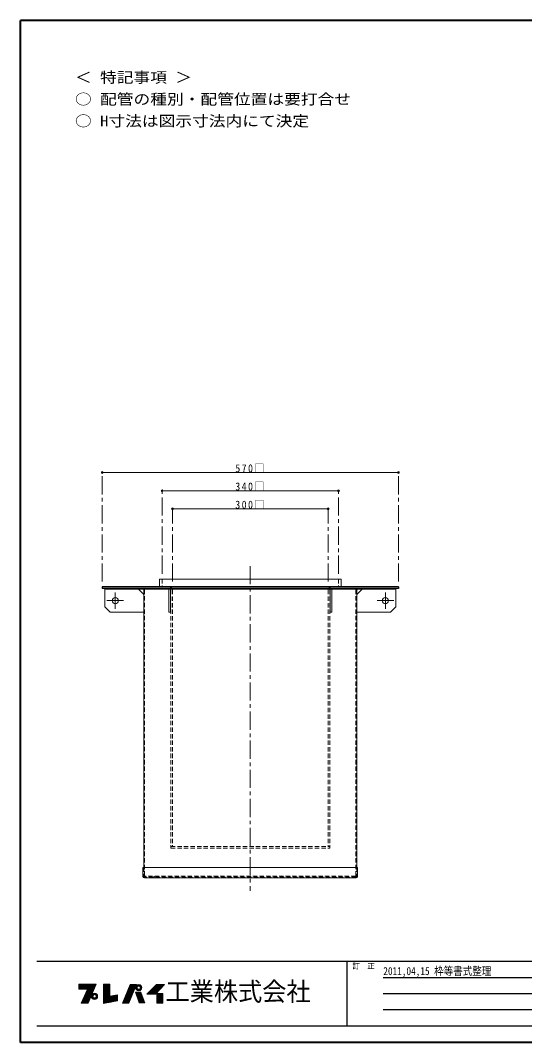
# Model space of a CAD drawing. Units: millimetres at full size, sheet at 1:7; details may follow other scales. Extents: x -1480 to 1355, y -979 to 988.
# Drawn here: x -1480 to -509, y -979 to 988 of the extents above; entities that cross this region are included whole.
import ezdxf
from ezdxf.enums import TextEntityAlignment as Align

# ---------------------------------------------------------------- set-up
doc = ezdxf.new("R2010")
doc.units = ezdxf.units.MM
doc.header["$LTSCALE"] = 7
doc.header["$PDMODE"] = 32
doc.header["$PDSIZE"] = 3.5
doc.linetypes.add('CHAIN1', pattern=[8, 5, -1, 1, -1])
doc.linetypes.add('DASHED1', pattern=[1.8, 1.2, -0.6])
doc.layers.add('0-0_ﾚｲﾔ1', color=4, linetype='Continuous', lineweight=9)
doc.styles.add('ＭＳ ゴシック', font='')
doc.styles.get('ＭＳ ゴシック').set_extended_font_data('MS Gothic')

msp = doc.modelspace()

# ---------------------------------------------------------------- linework, layer by layer
at = {"layer": '0-0_ﾚｲﾔ1', "color": 1, "lineweight": 40}
for p, q in [((-1479.745, -979.045), (-1479.745, 987.955)), ((1355.255, 987.955), (-1479.745, 987.955)), ((1355.255, -979.045), (-1479.745, -979.045))]:
    msp.add_line(p, q, dxfattribs=at)
at = {"layer": '0-0_ﾚｲﾔ1', "linetype": 'CHAIN1'}
for p, q in [((-1322.245, -92.045), (-1322.245, 117.955)), ((-752.245, -92.045), (-752.245, 117.955)), ((-1207.245, -77.045), (-1207.245, 82.955)), ((-867.245, -77.045), (-867.245, 82.955)), ((-1187.245, -92.045), (-1187.245, 47.955)), ((-887.245, -92.045), (-887.245, 47.955)), ((-1037.245, -62.045), (-1037.245, -687.045)), ((-1297.245, -144.645), (-1297.245, -112.645)), ((-777.245, -144.645), (-777.245, -112.645)), ((-1313.245, -128.645), (-1281.245, -128.645)), ((-761.245, -128.645), (-793.245, -128.645))]:
    msp.add_line(p, q, dxfattribs=at)
at = {"layer": '0-0_ﾚｲﾔ1'}
for p, q in [((-752.245, 117.955), (-1322.245, 117.955)), ((-1207.245, 82.955), (-867.245, 82.955)), ((-1187.245, 47.955), (-887.245, 47.955)), ((-1317.245, -106.645), (-1317.245, -140.645)), ((-1242.245, -116.645), (-1252.245, -106.645)), ((-832.245, -116.645), (-822.245, -106.645)), ((-757.245, -106.645), (-757.245, -140.645)), ((-1317.245, -140.645), (-1307.245, -150.645)), ((-1307.245, -150.645), (-1242.245, -150.645)), ((-767.245, -150.645), (-832.245, -150.645)), ((-757.245, -140.645), (-767.245, -150.645))]:
    msp.add_line(p, q, dxfattribs=at)
at = {"layer": '0-0_ﾚｲﾔ1', "color": 7, "lineweight": 18}
for p, q in [((-1212.245, -87.045), (-1212.245, -102.045)), ((-1212.245, -87.045), (-862.245, -87.045)), ((-862.245, -87.045), (-862.245, -102.045)), ((-1317.245, -105.045), (-1317.245, -106.645)), ((-757.245, -106.645), (-1317.245, -106.645)), ((-1242.245, -108.245), (-1242.245, -642.045)), ((-1193.845, -106.645), (-1193.845, -150.645)), ((-1190.645, -106.645), (-1190.645, -150.645)), ((-883.845, -106.645), (-883.845, -150.645)), ((-880.645, -106.645), (-880.645, -150.645)), ((-832.245, -108.245), (-832.245, -642.045)), ((-757.245, -105.045), (-757.245, -106.645)), ((-1193.845, -150.645), (-1190.645, -150.645)), ((-880.645, -150.645), (-883.845, -150.645)), ((-1243.845, -642.045), (-830.645, -642.045)), ((-1243.845, -659.445), (-1243.845, -642.045)), ((-830.645, -659.445), (-830.645, -642.045)), ((-833.245, -662.045), (-1241.245, -662.045)), ((-1367.445, -867.185), (-1334.259, -867.185)), ((-1367.445, -867.479), (-1334.38, -867.479)), ((-1367.445, -867.92), (-1334.563, -867.92)), ((-1367.445, -868.361), (-1334.745, -868.361)), ((-1367.445, -868.802), (-1334.928, -868.802)), ((-1367.445, -869.39), (-1335.171, -869.39)), ((-1335.353, -869.831), (-1367.445, -869.831)), ((-1367.445, -870.272), (-1335.536, -870.272)), ((-1367.445, -870.713), (-1335.718, -870.713)), ((-1367.445, -871.154), (-1335.9, -871.154)), ((-1367.445, -871.595), (-1336.083, -871.595)), ((-1367.445, -871.889), (-1336.205, -871.889)), ((-1367.445, -872.477), (-1336.448, -872.477)), ((-1367.445, -872.918), (-1336.63, -872.918)), ((-1367.445, -873.359), (-1336.813, -873.359)), ((-1367.445, -873.8), (-1336.995, -873.8)), ((-1367.445, -874.241), (-1337.177, -874.241)), ((-1367.445, -874.682), (-1337.36, -874.682)), ((-1367.445, -875.123), (-1337.542, -875.123)), ((-1367.445, -875.564), (-1337.725, -875.564)), ((-1367.445, -876.005), (-1337.907, -876.005)), ((-1350.393, -876.593), (-1367.445, -876.593)), ((-1362.741, -903.347), (-1350.393, -876.593)), ((-1354.328, -885.119), (-1341.677, -885.119)), ((-1341.373, -884.384), (-1353.989, -884.384)), ((-1341.069, -883.649), (-1353.65, -883.649)), ((-1340.826, -883.061), (-1353.378, -883.061)), ((-1353.039, -882.326), (-1340.522, -882.326)), ((-1340.279, -881.738), (-1352.768, -881.738)), ((-1340.035, -881.15), (-1352.451, -881.15)), ((-1352.157, -880.415), (-1339.731, -880.415)), ((-1339.488, -879.827), (-1351.886, -879.827)), ((-1339.184, -879.092), (-1351.547, -879.092)), ((-1339.002, -878.651), (-1351.343, -878.651)), ((-1338.758, -878.063), (-1351.072, -878.063)), ((-1338.576, -877.622), (-1350.868, -877.622)), ((-1338.333, -877.034), (-1350.597, -877.034)), ((-1338.15, -876.593), (-1350.393, -876.593)), ((-1349.217, -903.347), (-1334.076, -866.744)), ((-1340.609, -885.119), (-1333.718, -885.119)), ((-1339.212, -884.384), (-1335.114, -884.384)), ((-1320.111, -866.597), (-1320.111, -903.788)), ((-1307.91, -866.597), (-1320.111, -866.597)), ((-1320.111, -867.185), (-1307.91, -867.185)), ((-1320.111, -867.479), (-1307.91, -867.479)), ((-1320.111, -867.92), (-1307.91, -867.92)), ((-1320.111, -868.361), (-1307.91, -868.361)), ((-1320.111, -868.802), (-1307.91, -868.802)), ((-1320.111, -869.39), (-1307.91, -869.39)), ((-1320.111, -869.831), (-1307.91, -869.831)), ((-1320.111, -870.272), (-1307.91, -870.272)), ((-1320.111, -870.713), (-1307.91, -870.713)), ((-1320.111, -871.154), (-1307.91, -871.154)), ((-1320.111, -871.595), (-1307.91, -871.595)), ((-1320.111, -871.889), (-1307.91, -871.889)), ((-1320.111, -872.477), (-1307.91, -872.477)), ((-1320.111, -872.918), (-1307.91, -872.918)), ((-1320.111, -873.359), (-1307.91, -873.359)), ((-1320.111, -873.8), (-1307.91, -873.8)), ((-1320.111, -874.241), (-1307.91, -874.241)), ((-1320.111, -874.682), (-1307.91, -874.682)), ((-1320.111, -875.123), (-1307.91, -875.123)), ((-1320.111, -875.564), (-1307.91, -875.564)), ((-1320.111, -876.005), (-1307.91, -876.005)), ((-1320.111, -876.593), (-1307.91, -876.593)), ((-1320.111, -877.034), (-1307.91, -877.034)), ((-1320.111, -877.622), (-1307.91, -877.622)), ((-1320.111, -878.063), (-1307.91, -878.063)), ((-1320.111, -878.651), (-1307.91, -878.651)), ((-1320.111, -879.092), (-1307.91, -879.092)), ((-1320.111, -879.827), (-1307.91, -879.827)), ((-1320.111, -880.415), (-1307.91, -880.415)), ((-1320.111, -881.15), (-1307.91, -881.15)), ((-1320.111, -881.738), (-1307.91, -881.738)), ((-1320.111, -882.326), (-1307.91, -882.326)), ((-1320.111, -883.061), (-1307.91, -883.061)), ((-1320.111, -883.649), (-1307.91, -883.649)), ((-1320.111, -884.384), (-1307.91, -884.384)), ((-1320.111, -885.119), (-1307.91, -885.119)), ((-1268.808, -867.332), (-1283.508, -903.053)), ((-1276.128, -885.119), (-1263.559, -885.119)), ((-1275.826, -884.384), (-1263.254, -884.384)), ((-1275.523, -883.649), (-1262.948, -883.649)), ((-1275.276, -883.061), (-1262.704, -883.061)), ((-1274.982, -882.326), (-1262.398, -882.326)), ((-1274.737, -881.738), (-1262.154, -881.738)), ((-1274.495, -881.15), (-1261.91, -881.15)), ((-1274.192, -880.415), (-1261.604, -880.415)), ((-1273.95, -879.827), (-1261.36, -879.827)), ((-1273.648, -879.092), (-1261.054, -879.092)), ((-1273.466, -878.651), (-1260.871, -878.651)), ((-1273.224, -878.063), (-1260.626, -878.063)), ((-1273.043, -877.622), (-1260.443, -877.622)), ((-1272.801, -877.034), (-1260.199, -877.034)), ((-1272.619, -876.593), (-1260.015, -876.593)), ((-1272.377, -876.005), (-1259.771, -876.005)), ((-1272.196, -875.564), (-1259.588, -875.564)), ((-1272.014, -875.123), (-1259.404, -875.123)), ((-1271.833, -874.682), (-1259.221, -874.682)), ((-1271.651, -874.241), (-1259.038, -874.241)), ((-1271.454, -873.8), (-1258.855, -873.8)), ((-1271.289, -873.359), (-1258.671, -873.359)), ((-1271.107, -872.918), (-1258.488, -872.918)), ((-1271.013, -903.053), (-1256.166, -867.332)), ((-1270.926, -872.477), (-1258.305, -872.477)), ((-1270.684, -871.889), (-1258.06, -871.889)), ((-1270.563, -871.595), (-1257.938, -871.595)), ((-1270.381, -871.154), (-1257.755, -871.154)), ((-1270.2, -870.713), (-1257.572, -870.713)), ((-1270.018, -870.272), (-1257.388, -870.272)), ((-1269.837, -869.831), (-1257.205, -869.831)), ((-1269.655, -869.39), (-1257.022, -869.39)), ((-1269.413, -868.802), (-1256.777, -868.802)), ((-1269.232, -868.361), (-1256.607, -868.361)), ((-1269.05, -867.92), (-1256.411, -867.92)), ((-1268.808, -867.332), (-1256.166, -867.332)), ((-1258.32, -882.326), (-1248.027, -882.326)), ((-1258.065, -883.061), (-1247.756, -883.061)), ((-1257.86, -883.649), (-1247.539, -883.649)), ((-1257.853, -873.359), (-1255.053, -873.359)), ((-1257.824, -872.771), (-1254.998, -872.771)), ((-1257.808, -874.094), (-1254.966, -874.094)), ((-1257.704, -872.036), (-1254.762, -872.036)), ((-1257.669, -874.829), (-1254.689, -874.829)), ((-1257.605, -884.384), (-1247.268, -884.384)), ((-1257.43, -871.154), (-1254.153, -871.154)), ((-1257.43, -875.564), (-1254.153, -875.564)), ((-1257.35, -885.119), (-1246.997, -885.119)), ((-1257.157, -870.566), (-1253.36, -870.566)), ((-1257.076, -876.299), (-1253.034, -876.299)), ((-1256.694, -869.831), (-1247.112, -869.831)), ((-1256.583, -877.034), (-1247.224, -877.034)), ((-1256.2, -869.243), (-1247.607, -869.243)), ((-1256.054, -877.622), (-1247.752, -877.622)), ((-1255.349, -868.508), (-1248.458, -868.508)), ((-1254.892, -878.504), (-1248.915, -878.504)), ((-1254.316, -867.92), (-1249.491, -867.92)), ((-1253.496, -879.092), (-1250.311, -879.092)), ((-1246.73, -876.299), (-1250.772, -876.299)), ((-1246.65, -870.566), (-1250.447, -870.566)), ((-1246.377, -871.154), (-1249.654, -871.154)), ((-1246.377, -875.564), (-1249.654, -875.564)), ((-1246.138, -874.829), (-1249.117, -874.829)), ((-1246.102, -872.036), (-1249.045, -872.036)), ((-1245.999, -874.094), (-1248.84, -874.094)), ((-1245.982, -872.771), (-1248.809, -872.771)), ((-1248.753, -873.359), (-1245.953, -873.359)), ((-1240.437, -902.906), (-1248.081, -882.179)), ((-1235.733, -885.119), (-1218.881, -885.119)), ((-1234.998, -884.384), (-1218.198, -884.384)), ((-1234.263, -883.649), (-1217.516, -883.649)), ((-1233.675, -883.061), (-1216.97, -883.061)), ((-1232.94, -882.326), (-1216.287, -882.326)), ((-1232.352, -881.738), (-1215.741, -881.738)), ((-1231.764, -881.15), (-1215.195, -881.15)), ((-1231.029, -880.415), (-1214.513, -880.415)), ((-1230.441, -879.827), (-1213.967, -879.827)), ((-1229.706, -879.092), (-1213.284, -879.092)), ((-1229.265, -878.651), (-1212.875, -878.651)), ((-1228.677, -878.063), (-1212.329, -878.063)), ((-1228.236, -877.622), (-1211.919, -877.622)), ((-1227.648, -877.034), (-1211.373, -877.034)), ((-1227.207, -876.593), (-1210.964, -876.593)), ((-1226.619, -876.005), (-1210.418, -876.005)), ((-1226.178, -875.564), (-1210.008, -875.564)), ((-1225.737, -875.123), (-1209.599, -875.123)), ((-1225.296, -874.682), (-1209.189, -874.682)), ((-1224.855, -874.241), (-1208.78, -874.241)), ((-1224.414, -873.8), (-1208.37, -873.8)), ((-1223.973, -873.359), (-1207.961, -873.359)), ((-1223.532, -872.918), (-1207.509, -872.918)), ((-1223.091, -872.477), (-1207.142, -872.477)), ((-1222.503, -871.889), (-1206.596, -871.889)), ((-1222.209, -871.595), (-1206.323, -871.595)), ((-1221.768, -871.154), (-1205.913, -871.154)), ((-1221.327, -870.713), (-1205.504, -870.713)), ((-1220.886, -870.272), (-1205.094, -870.272)), ((-1220.445, -869.831), (-1204.685, -869.831)), ((-1220.004, -869.39), (-1204.275, -869.39)), ((-1219.563, -885.854), (-1202.364, -867.332)), ((-1219.416, -868.802), (-1203.729, -868.802)), ((-1218.975, -868.361), (-1203.32, -868.361)), ((-1218.534, -867.92), (-1202.91, -867.92)), ((-1216.917, -885.119), (-1205.745, -885.119)), ((-1362.741, -903.347), (-1349.217, -903.347)), ((-1348.913, -902.612), (-1362.402, -902.612)), ((-1348.548, -901.73), (-1361.995, -901.73)), ((-1348.244, -900.995), (-1361.656, -900.995)), ((-1347.94, -900.26), (-1361.316, -900.26)), ((-1347.575, -899.378), (-1360.909, -899.378)), ((-1347.271, -898.643), (-1360.57, -898.643)), ((-1346.907, -897.761), (-1360.163, -897.761)), ((-1346.663, -897.173), (-1359.892, -897.173)), ((-1346.359, -896.438), (-1359.552, -896.438)), ((-1346.055, -895.703), (-1359.213, -895.703)), ((-1345.751, -894.968), (-1358.874, -894.968)), ((-1345.447, -894.233), (-1358.535, -894.233)), ((-1345.204, -893.645), (-1358.263, -893.645)), ((-1344.9, -892.91), (-1357.924, -892.91)), ((-1344.596, -892.175), (-1357.585, -892.175)), ((-1344.231, -891.293), (-1357.155, -891.293)), ((-1343.988, -890.705), (-1356.906, -890.705)), ((-1343.684, -889.97), (-1356.567, -889.97)), ((-1356.296, -889.382), (-1343.441, -889.382)), ((-1343.137, -888.647), (-1355.957, -888.647)), ((-1342.772, -887.765), (-1355.55, -887.765)), ((-1342.468, -887.03), (-1355.21, -887.03)), ((-1342.224, -886.442), (-1354.939, -886.442)), ((-1341.92, -885.707), (-1354.6, -885.707)), ((-1343.113, -889.97), (-1340.313, -889.97)), ((-1343.084, -889.382), (-1340.258, -889.382)), ((-1343.068, -890.705), (-1340.226, -890.705)), ((-1342.964, -888.647), (-1340.022, -888.647)), ((-1342.964, -891.293), (-1340.022, -891.293)), ((-1342.69, -887.765), (-1339.413, -887.765)), ((-1342.69, -892.175), (-1339.413, -892.175)), ((-1342.336, -887.03), (-1338.294, -887.03)), ((-1342.336, -892.91), (-1338.294, -892.91)), ((-1341.954, -886.442), (-1332.372, -886.442)), ((-1341.843, -893.645), (-1332.484, -893.645)), ((-1341.314, -885.707), (-1333.012, -885.707)), ((-1341.314, -894.233), (-1333.012, -894.233)), ((-1340.392, -894.968), (-1333.935, -894.968)), ((-1338.756, -895.703), (-1335.571, -895.703)), ((-1331.99, -887.03), (-1336.032, -887.03)), ((-1331.99, -892.91), (-1336.032, -892.91)), ((-1331.637, -887.765), (-1334.914, -887.765)), ((-1331.637, -892.175), (-1334.914, -892.175)), ((-1331.362, -888.647), (-1334.305, -888.647)), ((-1331.362, -891.293), (-1334.305, -891.293)), ((-1331.259, -890.705), (-1334.1, -890.705)), ((-1331.242, -889.382), (-1334.069, -889.382)), ((-1334.013, -889.97), (-1331.213, -889.97)), ((-1320.111, -885.707), (-1307.91, -885.707)), ((-1320.111, -886.442), (-1307.91, -886.442)), ((-1320.111, -887.03), (-1307.91, -887.03)), ((-1320.111, -887.765), (-1307.91, -887.765)), ((-1320.111, -888.647), (-1307.91, -888.647)), ((-1320.111, -889.382), (-1307.91, -889.382)), ((-1320.111, -889.97), (-1307.91, -889.97)), ((-1320.111, -890.705), (-1292.769, -890.705)), ((-1320.111, -891.293), (-1292.769, -891.293)), ((-1320.111, -892.175), (-1292.769, -892.175)), ((-1320.111, -892.91), (-1292.769, -892.91)), ((-1320.111, -893.645), (-1292.769, -893.645)), ((-1320.111, -894.233), (-1292.769, -894.233)), ((-1320.111, -894.968), (-1292.769, -894.968)), ((-1320.111, -895.703), (-1292.769, -895.703)), ((-1320.111, -896.438), (-1292.769, -896.438)), ((-1320.111, -897.173), (-1292.769, -897.173)), ((-1320.111, -897.761), (-1292.769, -897.761)), ((-1320.111, -898.643), (-1292.769, -898.643)), ((-1320.111, -899.378), (-1295.986, -899.378)), ((-1320.111, -900.26), (-1300.811, -900.26)), ((-1320.111, -900.995), (-1304.832, -900.995)), ((-1320.111, -901.73), (-1308.853, -901.73)), ((-1320.111, -902.612), (-1313.678, -902.612)), ((-1292.769, -889.97), (-1306.594, -889.97)), ((-1292.769, -889.382), (-1303.96, -889.382)), ((-1292.769, -888.647), (-1300.669, -888.647)), ((-1292.769, -887.765), (-1296.719, -887.765)), ((-1271.013, -903.053), (-1283.508, -903.053)), ((-1283.327, -902.612), (-1270.83, -902.612)), ((-1282.964, -901.73), (-1270.463, -901.73)), ((-1282.661, -900.995), (-1270.158, -900.995)), ((-1282.359, -900.26), (-1269.852, -900.26)), ((-1281.996, -899.378), (-1269.486, -899.378)), ((-1281.693, -898.643), (-1269.18, -898.643)), ((-1281.33, -897.761), (-1268.814, -897.761)), ((-1281.089, -897.173), (-1268.569, -897.173)), ((-1280.786, -896.438), (-1268.264, -896.438)), ((-1280.484, -895.703), (-1267.958, -895.703)), ((-1280.181, -894.968), (-1267.653, -894.968)), ((-1279.879, -894.233), (-1267.347, -894.233)), ((-1279.637, -893.645), (-1267.103, -893.645)), ((-1279.334, -892.91), (-1266.797, -892.91)), ((-1279.032, -892.175), (-1266.492, -892.175)), ((-1278.669, -891.293), (-1266.125, -891.293)), ((-1278.427, -890.705), (-1265.881, -890.705)), ((-1278.124, -889.97), (-1265.574, -889.97)), ((-1277.882, -889.382), (-1265.331, -889.382)), ((-1277.58, -888.647), (-1265.026, -888.647)), ((-1277.217, -887.765), (-1264.659, -887.765)), ((-1276.914, -887.03), (-1264.353, -887.03)), ((-1276.672, -886.442), (-1264.109, -886.442)), ((-1276.37, -885.707), (-1263.804, -885.707)), ((-1257.145, -885.707), (-1246.78, -885.707)), ((-1256.89, -886.442), (-1246.509, -886.442)), ((-1256.685, -887.03), (-1246.292, -887.03)), ((-1256.43, -887.765), (-1246.021, -887.765)), ((-1256.124, -888.647), (-1245.696, -888.647)), ((-1255.868, -889.382), (-1245.425, -889.382)), ((-1255.664, -889.97), (-1245.208, -889.97)), ((-1255.408, -890.705), (-1244.937, -890.705)), ((-1255.204, -891.293), (-1244.72, -891.293)), ((-1254.897, -892.175), (-1244.395, -892.175)), ((-1254.642, -892.91), (-1244.124, -892.91)), ((-1254.402, -893.645), (-1243.853, -893.645)), ((-1254.182, -894.233), (-1243.636, -894.233)), ((-1253.927, -894.968), (-1243.365, -894.968)), ((-1253.671, -895.703), (-1243.094, -895.703)), ((-1253.416, -896.438), (-1242.823, -896.438)), ((-1253.161, -897.173), (-1242.552, -897.173)), ((-1252.956, -897.761), (-1242.335, -897.761)), ((-1252.65, -898.643), (-1242.009, -898.643)), ((-1252.344, -899.378), (-1241.738, -899.378)), ((-1252.088, -900.26), (-1241.413, -900.26)), ((-1251.832, -900.995), (-1241.142, -900.995)), ((-1251.577, -901.73), (-1240.871, -901.73)), ((-1251.27, -902.612), (-1240.546, -902.612)), ((-1251.168, -902.906), (-1240.437, -902.906)), ((-1236.468, -885.854), (-1219.563, -885.854)), ((-1216.917, -885.707), (-1205.745, -885.707)), ((-1216.917, -886.442), (-1205.745, -886.442)), ((-1216.917, -887.03), (-1205.745, -887.03)), ((-1216.917, -887.765), (-1205.745, -887.765)), ((-1216.917, -888.647), (-1205.745, -888.647)), ((-1216.917, -889.382), (-1205.745, -889.382)), ((-1216.917, -889.97), (-1205.745, -889.97)), ((-1216.917, -890.705), (-1205.745, -890.705)), ((-1216.917, -891.293), (-1205.745, -891.293)), ((-1216.917, -892.175), (-1205.745, -892.175)), ((-1216.917, -892.91), (-1205.745, -892.91)), ((-1216.917, -893.645), (-1205.745, -893.645)), ((-1216.917, -894.233), (-1205.745, -894.233)), ((-1216.917, -894.968), (-1205.745, -894.968)), ((-1216.917, -895.703), (-1205.745, -895.703)), ((-1216.917, -896.438), (-1205.745, -896.438)), ((-1216.917, -897.173), (-1205.745, -897.173)), ((-1216.917, -897.761), (-1205.745, -897.761)), ((-1216.917, -898.643), (-1205.745, -898.643)), ((-1216.917, -899.378), (-1205.745, -899.378)), ((-1216.917, -900.26), (-1205.745, -900.26)), ((-1216.917, -900.995), (-1205.745, -900.995)), ((-1216.917, -901.73), (-1205.745, -901.73)), ((-1216.917, -902.612), (-1205.745, -902.612))]:
    msp.add_line(p, q, dxfattribs=at)
at = {"layer": '0-0_ﾚｲﾔ1', "linetype": 'DASHED1'}
for p, q in [((-1207.245, -87.045), (-1207.245, -102.045)), ((-867.245, -87.045), (-867.245, -102.045)), ((-1240.645, -657.845), (-1240.645, -108.245)), ((-1190.245, -108.045), (-1190.245, -605.045)), ((-1187.245, -108.045), (-1187.245, -602.045)), ((-887.245, -108.045), (-887.245, -602.045)), ((-884.245, -108.045), (-884.245, -605.045)), ((-833.845, -657.845), (-833.845, -108.245)), ((-1190.245, -602.045), (-884.245, -602.045)), ((-1190.245, -605.045), (-884.245, -605.045)), ((-1242.245, -642.045), (-1242.245, -659.445)), ((-832.245, -642.045), (-832.245, -659.445)), ((-833.245, -660.445), (-1241.245, -660.445)), ((-834.845, -658.845), (-1239.645, -658.845)), ((-1222.245, -658.845), (-1222.245, -660.445)), ((-852.245, -658.845), (-852.245, -660.445))]:
    msp.add_line(p, q, dxfattribs=at)
at = {"layer": '0-0_ﾚｲﾔ1', "color": 5, "lineweight": 25}
for p, q in [((-1322.245, -102.045), (-1322.245, -105.045)), ((-752.245, -102.045), (-1322.245, -102.045)), ((-752.245, -105.045), (-1322.245, -105.045)), ((-752.245, -102.045), (-752.245, -105.045))]:
    msp.add_line(p, q, dxfattribs=at)
at = {"layer": '0-0_ﾚｲﾔ1', "color": 6, "lineweight": 25}
for p, q in [((-1448.245, -822.545), (1323.755, -822.545)), ((-851.245, -822.545), (-851.245, -947.545)), ((-781.245, -853.795), (-131.245, -853.795)), ((-131.245, -885.045), (-781.245, -885.045)), ((-131.245, -916.295), (-781.245, -916.295)), ((1323.755, -947.545), (-1448.245, -947.545))]:
    msp.add_line(p, q, dxfattribs=at)
at = {"layer": '0-0_ﾚｲﾔ1', "color": 7, "lineweight": 18}
for points in [[(-1367.445, -876.593), (-1367.445, -866.744), (-1334.076, -866.744)], [(-1320.111, -903.788), (-1292.769, -898.79), (-1292.769, -886.883), (-1307.91, -890.264), (-1307.91, -866.597)], [(-1251.168, -902.906), (-1258.371, -882.179), (-1248.081, -882.179)], [(-1236.468, -885.854), (-1217.946, -867.332), (-1202.364, -867.332)]]:
    msp.add_lwpolyline(points, dxfattribs=at)
msp.add_lwpolyline([(-1216.917, -884.384), (-1216.917, -903.347), (-1205.745, -903.347), (-1205.745, -884.384)], close=True, dxfattribs=at)
at = {"layer": '0-0_ﾚｲﾔ1'}
for centre in [(-1297.245, -128.645), (-777.245, -128.645)]:
    msp.add_circle(centre, 6, dxfattribs=at)
at = {"layer": '0-0_ﾚｲﾔ1', "color": 7, "lineweight": 18}
for centre, radius in [((-1337.163, -889.97), 5.95), ((-1251.903, -873.359), 5.95), ((-1251.903, -873.359), 3.15), ((-1337.163, -889.97), 3.15)]:
    msp.add_circle(centre, radius, dxfattribs=at)
at = {"layer": '0-0_ﾚｲﾔ1', "linetype": 'DASHED1'}
for centre, radius, start, end in [((-1243.845, -108.245), 3.2, 0, 90), ((-1193.245, -108.045), 6, 0, 90), ((-1193.245, -108.045), 3, 0, 90), ((-881.245, -108.045), 6, 90, 180), ((-881.245, -108.045), 3, 90, 180), ((-830.645, -108.245), 3.2, 90, 180), ((-1239.645, -657.845), 2.6, 180, 270), ((-1241.245, -659.445), 1, 180, 270), ((-1239.645, -657.845), 1, 180, 270), ((-834.845, -657.845), 1, 270, 0), ((-834.845, -657.845), 2.6, 270, 0), ((-833.245, -659.445), 1, 270, 0)]:
    msp.add_arc(centre, radius, start, end, dxfattribs=at)
at = {"layer": '0-0_ﾚｲﾔ1', "color": 7, "lineweight": 18}
for centre, radius, start, end in [((-1243.845, -108.245), 1.6, 0, 90), ((-830.645, -108.245), 1.6, 90, 180), ((-1241.245, -659.445), 2.6, 180, 270), ((-833.245, -659.445), 2.6, 270, 0)]:
    msp.add_arc(centre, radius, start, end, dxfattribs=at)
at = {"layer": '0-0_ﾚｲﾔ1'}
for p in [(-1322.245, 117.955), (-752.245, 117.955), (-1207.245, 82.955), (-867.245, 82.955), (-1187.245, 47.955), (-887.245, 47.955)]:
    msp.add_point(p, dxfattribs=at)

# ---------------------------------------------------------------- texts
at = {"layer": '0-0_ﾚｲﾔ1', "color": 7, "style": 'ＭＳ ゴシック'}
for s, height, width, p in [('＜ 特記事項 ＞', 20.53, 1.15, (-1374.745, 861.955)), ('○ 配管の種別・配管位置は要打合せ', 20.53, 1.15, (-1374.745, 819.955)), ('○ H寸法は図示寸法内にて決定', 20.53, 1.15, (-1374.745, 777.955)), ('2011,04,15 枠等書式整理', 15.4, 0.85, (-781.245, -853.795)), ('工業株式会社', 35.92, 0.95, (-1200.495, -909.545))]:
    msp.add_text(s, height=height, dxfattribs=dict(at, width=width)).set_placement(p, align=Align.BOTTOM_LEFT)
msp.add_text('訂\u3000正', height=10.26, dxfattribs=at).set_placement((-840.745, -840.045), align=Align.BOTTOM_LEFT)
at = {"layer": '0-0_ﾚｲﾔ1', "color": 7, "char_height": 15.4, "attachment_point": 7, "style": 'ＭＳ ゴシック'}
for s, insert in [('\\T1.3;\\W0.9;570□', (-1066.12, 117.955)), ('\\T1.3;\\W0.9;340□', (-1066.12, 82.955)), ('\\T1.3;\\W0.9;300□', (-1066.12, 47.955))]:
    msp.add_mtext(s, dxfattribs=dict(at, insert=insert))

doc.saveas('drawing.dxf')
